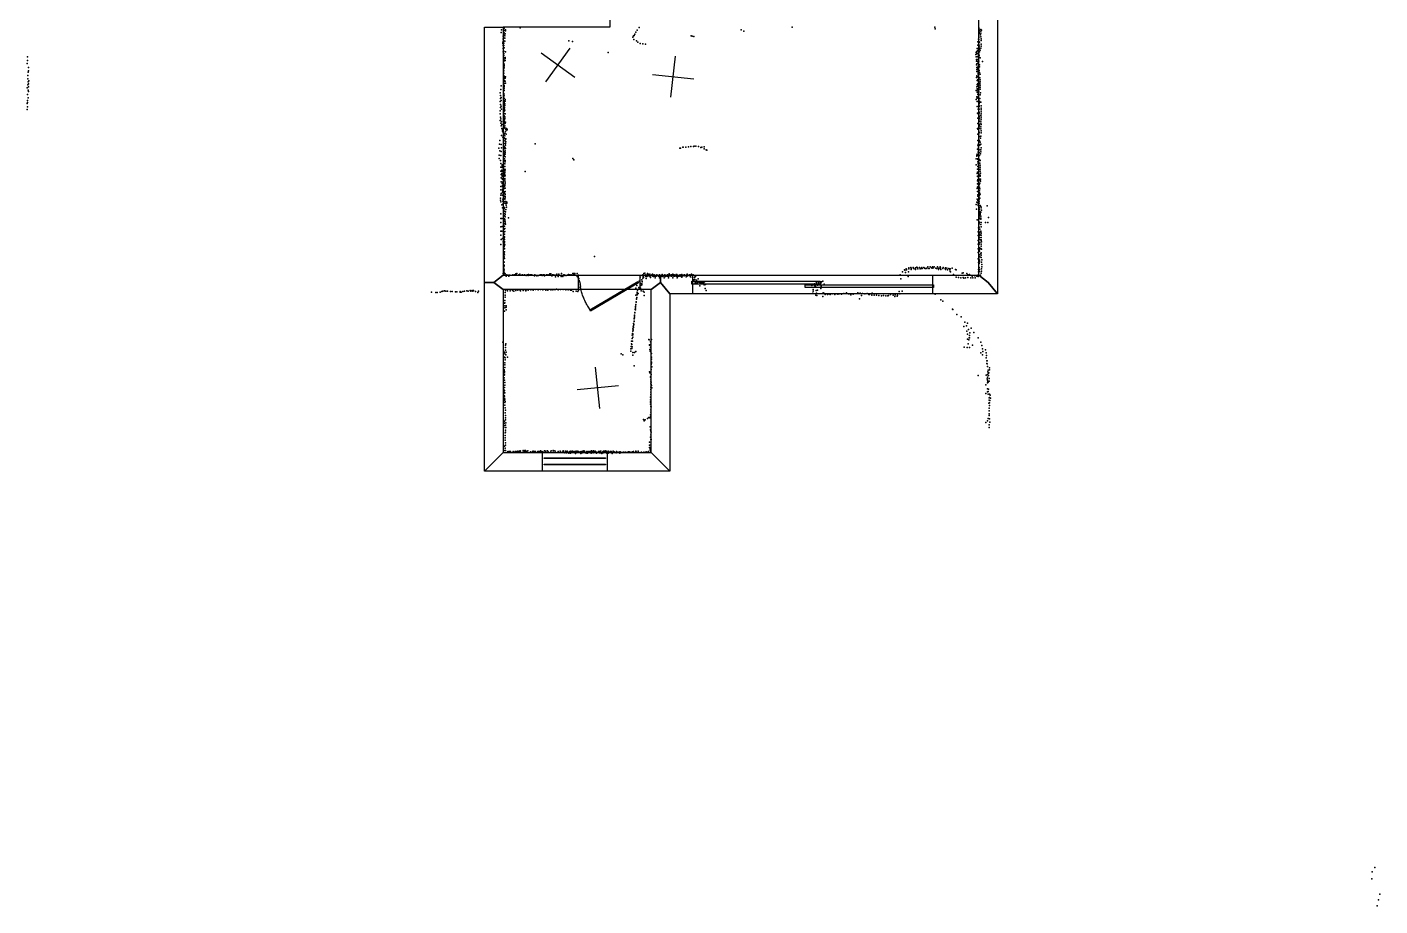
# Model space of a CAD drawing. Header units: millimetres. Extents: x 2474 to 15491, y -22850 to -4865.
# Drawn here: x 2474 to 15491, y -22850 to -14388 of the extents above; entities that cross this region are included whole.
import ezdxf

# ---------------------------------------------------------------- set-up
doc = ezdxf.new("R2010")
doc.units = ezdxf.units.MM
for name, color, linetype in [('DOORS', 7, 'Continuous'), ('P', 9, 'Continuous'), ('PANOS', 10, 'Continuous'), ('ROOMS', 1, 'Continuous'), ('WALLS', 3, 'Continuous'), ('WINDOWS', 6, 'Continuous')]:
    doc.layers.add(name, color=color, linetype=linetype)

# ---------------------------------------------------------------- blocks, each defined once
blk = doc.blocks.new('1-Standard_3C')
for points in [[(-403.982, 5.64828), (253.382, 394.931), (263.573, 377.722), (-393.791, -11.5606), (-403.982, 5.64828)], [(263.573, 377.722), (275.367, 357.142), (283.15, 343.495), (290.844, 329.879), (298.429, 316.269), (305.882, 302.642), (313.184, 288.973), (320.313, 275.239), (327.249, 261.416), (333.971, 247.479), (340.456, 233.405), (346.686, 219.17), (352.638, 204.75), (358.291, 190.121), (363.626, 175.258), (368.62, 160.139), (373.253, 144.738), (377.503, 129.032), (381.351, 112.998), (384.774, 96.6102), (387.752, 79.8457), (390.265, 62.6802), (392.29, 45.0899), (393.807, 27.0508), (395.085, -0.90191)]]:
    blk.add_lwpolyline(points)
blk = doc.blocks.new('1-Standard_48')
for points in [[(-590, 42.9766), (589.999, 42.9766), (589.999, 32.9766), (-590, 32.9766), (-590, 42.9766)], [(-590.014, -44.0958), (589.985, -44.0958), (589.985, -54.0958), (-590.014, -54.0958), (-590.014, -44.0958)]]:
    blk.add_lwpolyline(points)
blk = doc.blocks.new('5-Sliding_42')
for points in [[(-894.902, 22.9697), (55.0191, 22.9697), (55.0191, 2.96966), (-894.902, 2.96966), (-894.902, 22.9697)], [(-55.0675, -2.95703), (894.987, -2.95703), (894.987, -22.957), (-55.0675, -22.957), (-55.0675, -2.95703)]]:
    blk.add_lwpolyline(points)

msp = doc.modelspace()

# ---------------------------------------------------------------- linework, layer by layer
at = {"layer": 'DOORS'}
for points in [[(8368.7, -16915.9), (7778.5, -16915.9), (7778.5, -16775.9), (8368.7, -16775.9), (8368.7, -16915.9)], [(11187.2, -16955.9), (8879.5, -16955.9), (8879.5, -16775.9), (11187.2, -16775.9), (11187.2, -16955.9)]]:
    msp.add_lwpolyline(points, dxfattribs=at)
at = {"layer": 'P'}
for p in [(7035, -14439), (7040, -14416), (7057, -14389), (7057, -14447), (7058, -14418), (7059, -14415), (7063, -14398), (7065, -14422), (7065, -14445), (7076, -14415), (7077, -14423), (7217, -14397), (8332, -14436), (8343, -14417), (8362, -14393), (9346, -14415), (9371, -14426), (9836, -14388), (11207, -14389), (11212, -14404), (11633, -14394), (11634, -14422), (11634, -14435), (11635, -14409), (11635, -14440), (11651, -14411), (11651, -14428), (11652, -14447), (11657, -14418), (7053, -14533), (7053, -14547), (7055, -14475), (7055, -14502), (7055, -14565), (7056, -14505), (7058, -14461), (7061, -14491), (7061, -14566), (7062, -14521), (7062, -14544), (7067, -14469), (7070, -14471), (7070, -14494), (7072, -14523), (7074, -14452), (7688, -14521), (7723, -14528), (8303, -14484), (8310, -14474), (8311, -14508), (8316, -14468), (8323, -14455), (8337, -14521), (8350, -14533), (8372, -14545), (8398, -14550), (8424, -14552), (8865, -14471), (8873, -14475), (8889, -14478), (11622, -14529), (11622, -14561), (11628, -14503), (11631, -14477), (11631, -14489), (11631, -14555), (11632, -14528), (11633, -14475), (11633, -14507), (11634, -14451), (11634, -14537), (11635, -14449), (11636, -14568), (11637, -14534), (11649, -14464), (11650, -14483), (11653, -14572), (11654, -14501), (11655, -14519), (11655, -14554), (2478, -14676), (2479, -14709), (7056, -14595), (7056, -14625), (7057, -14584), (7058, -14623), (7058, -14683), (7059, -14654), (7059, -14664), (7061, -14619), (7061, -14663), (7061, -14685), (7062, -14641), (7062, -14703), (7065, -14589), (7073, -14682), (7073, -14690), (7077, -14626), (8065, -14634), (11604, -14652), (11605, -14634), (11606, -14675), (11608, -14628), (11609, -14699), (11613, -14647), (11614, -14635), (11617, -14593), (11617, -14621), (11618, -14672), (11620, -14699), (11622, -14594), (11622, -14613), (11622, -14705), (11623, -14674), (11625, -14646), (11629, -14615), (11631, -14649), (11634, -14594), (11634, -14663), (11636, -14581), (11636, -14597), (11637, -14628), (11637, -14681), (11643, -14610), (11645, -14685), (11652, -14591), (2474, -14738), (2484, -14823), (2487, -14778), (2487, -14810), (7058, -14804), (7059, -14736), (7059, -14744), (7059, -14830), (7059, -14832), (7060, -14715), (7061, -14747), (7061, -14787), (7062, -14788), (7062, -14809), (7062, -14831), (7063, -14714), (7063, -14775), (7064, -14759), (7066, -14744), (7073, -14711), (11608, -14752), (11609, -14715), (11611, -14797), (11612, -14777), (11612, -14817), (11613, -14743), (11622, -14724), (11622, -14777), (11622, -14790), (11622, -14816), (11624, -14765), (11624, -14831), (11625, -14764), (11625, -14801), (11626, -14740), (11627, -14738), (11627, -14771), (11631, -14717), (11634, -14806), (11637, -14770), (11638, -14752), (11639, -14824), (11668, -14720), (2480, -14944), (2481, -14853), (2482, -14885), (2484, -14916), (2487, -14965), (2488, -14935), (2491, -14905), (7037, -14954), (7058, -14889), (7058, -14922), (7058, -14948), (7060, -14913), (7061, -14853), (7061, -14952), (7063, -14863), (7063, -14903), (7063, -14951), (7063, -14954), (7065, -14866), (7065, -14932), (7065, -14961), (7066, -14882), (7075, -14880), (7075, -14909), (7076, -14866), (7078, -14929), (11610, -14875), (11612, -14963), (11614, -14858), (11615, -14942), (11616, -14902), (11620, -14957), (11621, -14932), (11622, -14867), (11622, -14893), (11622, -14906), (11623, -14958), (11624, -14864), (11625, -14841), (11626, -14898), (11627, -14933), (11641, -14932), (11641, -14968), (11642, -14878), (11643, -14842), (11643, -14949), (11644, -14896), (11646, -14914), (11646, -14968), (2474, -14972), (2477, -15094), (2479, -15036), (2485, -15068), (2486, -14996), (2487, -15009), (7027, -15021), (7028, -15047), (7028, -15075), (7031, -14988), (7035, -15066), (7037, -15094), (7057, -14980), (7059, -15030), (7060, -14994), (7061, -15038), (7061, -15072), (7062, -15027), (7062, -15032), (7063, -15074), (7063, -15099), (7064, -14998), (7064, -15049), (7064, -15072), (7065, -14976), (7075, -15086), (11606, -15000), (11606, -15084), (11613, -15061), (11616, -14983), (11616, -15015), (11617, -15061), (11617, -15074), (11618, -15019), (11621, -14983), (11621, -14990), (11621, -14997), (11622, -15036), (11624, -15010), (11625, -15062), (11629, -14983), (11629, -15035), (11631, -15004), (11633, -14973), (11636, -15079), (11642, -15076), (11644, -15040), (11646, -14985), (11648, -15022), (2476, -15124), (2476, -15183), (2478, -15113), (2478, -15155), (7027, -15106), (7027, -15194), (7027, -15224), (7028, -15163), (7029, -15133), (7037, -15151), (7038, -15179), (7062, -15190), (7063, -15101), (7063, -15113), (7063, -15123), (7063, -15145), (7063, -15189), (7063, -15197), (7065, -15135), (7066, -15174), (7067, -15220), (7068, -15164), (7069, -15167), (7069, -15193), (7070, -15128), (7070, -15144), (7070, -15188), (7071, -15222), (7073, -15100), (7073, -15225), (11615, -15105), (11616, -15154), (11620, -15216), (11624, -15179), (11625, -15225), (11630, -15100), (11633, -15179), (11633, -15215), (11634, -15127), (11634, -15146), (11634, -15153), (11635, -15179), (11635, -15206), (11636, -15218), (11638, -15101), (11638, -15115), (11650, -15112), (11653, -15148), (11653, -15222), (11654, -15168), (11655, -15185), (11655, -15203), (7026, -15287), (7028, -15255), (7031, -15312), (7034, -15272), (7037, -15339), (7038, -15298), (7042, -15325), (7062, -15279), (7064, -15306), (7065, -15243), (7065, -15296), (7065, -15343), (7068, -15280), (7069, -15319), (7069, -15357), (7070, -15251), (7070, -15264), (7070, -15340), (7072, -15268), (7073, -15312), (7076, -15304), (11621, -15265), (11622, -15316), (11632, -15232), (11632, -15351), (11634, -15325), (11635, -15254), (11635, -15298), (11636, -15246), (11636, -15323), (11636, -15350), (11637, -15272), (11639, -15295), (11639, -15332), (11650, -15293), (11650, -15348), (11652, -15240), (11652, -15313), (11653, -15257), (11653, -15275), (11655, -15327), (7024, -15479), (7038, -15431), (7041, -15364), (7048, -15389), (7050, -15378), (7051, -15449), (7056, -15403), (7058, -15452), (7060, -15431), (7061, -15364), (7064, -15420), (7066, -15453), (7071, -15436), (7071, -15485), (7072, -15411), (7072, -15460), (7077, -15394), (7078, -15470), (7080, -15362), (7081, -15463), (7082, -15373), (7083, -15420), (7089, -15382), (7090, -15368), (7092, -15373), (11620, -15364), (11623, -15370), (11623, -15419), (11623, -15479), (11625, -15480), (11630, -15485), (11631, -15364), (11631, -15444), (11632, -15417), (11633, -15390), (11633, -15472), (11636, -15366), (11636, -15404), (11636, -15442), (11637, -15443), (11639, -15484), (11648, -15459), (11650, -15368), (11651, -15440), (11653, -15405), (11654, -15386), (7014, -15555), (7019, -15517), (7022, -15581), (7036, -15585), (7037, -15519), (7038, -15552), (7065, -15606), (7067, -15537), (7069, -15556), (7069, -15586), (7070, -15510), (7072, -15551), (7072, -15560), (7074, -15581), (7074, -15596), (7074, -15611), (7075, -15550), (7076, -15556), (7078, -15524), (7079, -15508), (7080, -15494), (7364, -15511), (8756, -15554), (8762, -15553), (8785, -15546), (8788, -15544), (8811, -15545), (8837, -15542), (8860, -15537), (8885, -15538), (8892, -15534), (8910, -15534), (8933, -15537), (8957, -15549), (8967, -15544), (8988, -15561), (8990, -15540), (9008, -15571), (9013, -15574), (11615, -15612), (11618, -15564), (11618, -15617), (11623, -15526), (11624, -15594), (11627, -15566), (11628, -15550), (11629, -15580), (11630, -15512), (11630, -15539), (11632, -15594), (11634, -15596), (11635, -15518), (11640, -15526), (11644, -15571), (11646, -15495), (11647, -15608), (11650, -15589), (11651, -15571), (11652, -15514), (11653, -15552), (7015, -15621), (7017, -15653), (7029, -15674), (7032, -15624), (7033, -15738), (7034, -15703), (7044, -15714), (7044, -15723), (7045, -15741), (7065, -15623), (7065, -15702), (7066, -15675), (7068, -15729), (7069, -15630), (7069, -15656), (7071, -15729), (7072, -15706), (7073, -15674), (7073, -15685), (7074, -15638), (7725, -15654), (7736, -15666), (11605, -15715), (11606, -15658), (11613, -15622), (11613, -15630), (11618, -15658), (11622, -15621), (11622, -15687), (11622, -15729), (11623, -15663), (11624, -15660), (11624, -15702), (11629, -15713), (11637, -15662), (11638, -15624), (11640, -15699), (11643, -15737), (11645, -15673), (11645, -15719), (7033, -15774), (7035, -15808), (7036, -15841), (7036, -15878), (7041, -15810), (7042, -15767), (7042, -15798), (7044, -15815), (7045, -15779), (7045, -15848), (7046, -15824), (7046, -15846), (7048, -15854), (7066, -15824), (7068, -15798), (7068, -15803), (7070, -15851), (7071, -15755), (7071, -15765), (7071, -15774), (7071, -15776), (7071, -15787), (7071, -15869), (7072, -15810), (7072, -15846), (7073, -15764), (7073, -15820), (7267, -15780), (11617, -15798), (11618, -15756), (11618, -15824), (11618, -15870), (11619, -15784), (11619, -15827), (11622, -15856), (11625, -15872), (11627, -15753), (11633, -15761), (11633, -15804), (11638, -15854), (11643, -15757), (11643, -15861), (11645, -15776), (11645, -15815), (11645, -15823), (11647, -15872), (11648, -15854), (11649, -15796), (7031, -15922), (7034, -15955), (7034, -16008), (7036, -15990), (7045, -15894), (7046, -15882), (7048, -15915), (7048, -15926), (7048, -15982), (7049, -15950), (7049, -15965), (7050, -16005), (7067, -15922), (7067, -15973), (7067, -15989), (7069, -15941), (7070, -15900), (7072, -15915), (7072, -15991), (7073, -15898), (7073, -15940), (7073, -15971), (7074, -15882), (7075, -15999), (11617, -15941), (11618, -15971), (11619, -15899), (11619, -15928), (11623, -16002), (11624, -15924), (11626, -15902), (11629, -15976), (11630, -15887), (11634, -15945), (11636, -15908), (11637, -15896), (11637, -15966), (11638, -15985), (11638, -16006), (11639, -15928), (11640, -15946), (11640, -15947), (11642, -15890), (11645, -15997), (7028, -16037), (7028, -16054), (7033, -16072), (7041, -16099), (7050, -16127), (7051, -16064), (7051, -16093), (7052, -16045), (7056, -16133), (7066, -16138), (7067, -16015), (7067, -16126), (7070, -16035), (7070, -16082), (7071, -16046), (7072, -16066), (7074, -16018), (7074, -16033), (7081, -16086), (7082, -16069), (7083, -16104), (7088, -16121), (7089, -16085), (7091, -16074), (11606, -16095), (11609, -16140), (11614, -16073), (11617, -16045), (11620, -16077), (11621, -16017), (11623, -16057), (11624, -16092), (11624, -16106), (11626, -16058), (11633, -16026), (11633, -16126), (11635, -16014), (11635, -16064), (11635, -16121), (11636, -16044), (11636, -16083), (11636, -16129), (11641, -16035), (11644, -16106), (11650, -16116), (11653, -16129), (11712, -16110), (7032, -16231), (7033, -16271), (7034, -16187), (7042, -16230), (7065, -16256), (7067, -16233), (7068, -16256), (7069, -16159), (7069, -16207), (7070, -16182), (7072, -16240), (7073, -16216), (7073, -16256), (7075, -16192), (7076, -16168), (7080, -16145), (7106, -16224), (11616, -16243), (11628, -16246), (11633, -16218), (11634, -16236), (11637, -16174), (11637, -16189), (11637, -16205), (11637, -16268), (11638, -16143), (11641, -16163), (11642, -16227), (11643, -16181), (11643, -16194), (11646, -16186), (11650, -16208), (11650, -16228), (11651, -16169), (11652, -16237), (11655, -16271), (11656, -16150), (11697, -16270), (11719, -16271), (11725, -16221), (7032, -16353), (7032, -16393), (7034, -16310), (7041, -16353), (7044, -16307), (7063, -16284), (7064, -16284), (7066, -16333), (7066, -16386), (7067, -16383), (7068, -16306), (7068, -16358), (7070, -16329), (7070, -16356), (7074, -16273), (7077, -16286), (11626, -16360), (11626, -16395), (11627, -16320), (11634, -16283), (11634, -16314), (11635, -16378), (11637, -16363), (11637, -16396), (11640, -16333), (11642, -16386), (11651, -16358), (11652, -16290), (11652, -16352), (11653, -16311), (11653, -16393), (11654, -16373), (7031, -16482), (7035, -16433), (7050, -16423), (7056, -16457), (7063, -16486), (7063, -16501), (7064, -16428), (7065, -16497), (7066, -16481), (7067, -16453), (7067, -16524), (7068, -16434), (7068, -16465), (7068, -16520), (7069, -16408), (7069, -16410), (7070, -16486), (11624, -16522), (11626, -16444), (11626, -16477), (11636, -16477), (11637, -16530), (11638, -16513), (11639, -16413), (11640, -16462), (11642, -16432), (11650, -16519), (11653, -16414), (11653, -16499), (11654, -16436), (11654, -16478), (11655, -16443), (11657, -16457), (11658, -16528), (7062, -16558), (7062, -16649), (7063, -16617), (7064, -16570), (7066, -16599), (7066, -16653), (7067, -16551), (7067, -16617), (7068, -16581), (7935, -16597), (11626, -16558), (11626, -16621), (11628, -16654), (11633, -16620), (11636, -16639), (11637, -16547), (11637, -16581), (11637, -16650), (11638, -16632), (11640, -16599), (11652, -16568), (11653, -16563), (11654, -16584), (11655, -16606), (11658, -16651), (11659, -16630), (7055, -16761), (7060, -16715), (7061, -16737), (7061, -16763), (7062, -16696), (7062, -16745), (7063, -16679), (7066, -16688), (7066, -16725), (7067, -16757), (7074, -16763), (7084, -16785), (7090, -16775), (7109, -16776), (7111, -16787), (7119, -16776), (7147, -16774), (7149, -16777), (7157, -16776), (7165, -16775), (7177, -16765), (7177, -16767), (7181, -16771), (7188, -16762), (7206, -16774), (7214, -16766), (7232, -16776), (7241, -16772), (7259, -16775), (7268, -16776), (7276, -16779), (7287, -16773), (7294, -16781), (7300, -16771), (7314, -16774), (7324, -16775), (7332, -16773), (7357, -16782), (7359, -16773), (7380, -16783), (7386, -16779), (7396, -16780), (7404, -16778), (7413, -16773), (7414, -16774), (7425, -16773), (7431, -16781), (7440, -16774), (7447, -16777), (7449, -16772), (7454, -16782), (7471, -16775), (7477, -16772), (7494, -16775), (7505, -16764), (7513, -16763), (7522, -16783), (7529, -16775), (7530, -16781), (7543, -16772), (7567, -16769), (7570, -16766), (7585, -16790), (7590, -16768), (7612, -16790), (7616, -16762), (7630, -16791), (7639, -16772), (7642, -16773), (7647, -16777), (7648, -16781), (7661, -16780), (7673, -16776), (7683, -16771), (7695, -16775), (7710, -16772), (7724, -16762), (7729, -16774), (7735, -16761), (7738, -16775), (7745, -16761), (7745, -16765), (7766, -16760), (7766, -16789), (7779, -16777), (8397, -16784), (8398, -16777), (8400, -16773), (8405, -16784), (8410, -16762), (8417, -16776), (8419, -16758), (8426, -16783), (8427, -16774), (8429, -16789), (8435, -16778), (8436, -16791), (8444, -16762), (8447, -16771), (8449, -16767), (8449, -16782), (8453, -16781), (8459, -16772), (8465, -16787), (8466, -16767), (8472, -16780), (8482, -16779), (8484, -16774), (8492, -16768), (8495, -16786), (8502, -16790), (8503, -16779), (8509, -16773), (8517, -16790), (8525, -16779), (8525, -16786), (8527, -16788), (8535, -16772), (8536, -16779), (8547, -16783), (8550, -16788), (8556, -16787), (8559, -16781), (8560, -16774), (8570, -16781), (8575, -16786), (8585, -16771), (8586, -16791), (8591, -16779), (8600, -16787), (8603, -16781), (8607, -16783), (8610, -16774), (8616, -16783), (8616, -16789), (8624, -16788), (8635, -16775), (8637, -16785), (8646, -16791), (8647, -16778), (8649, -16787), (8653, -16765), (8659, -16773), (8666, -16784), (8669, -16783), (8674, -16787), (8676, -16773), (8677, -16787), (8684, -16781), (8686, -16768), (8694, -16781), (8698, -16787), (8700, -16773), (8706, -16780), (8706, -16787), (8718, -16771), (8722, -16785), (8726, -16771), (8727, -16784), (8730, -16782), (8731, -16785), (8737, -16789), (8743, -16782), (8747, -16786), (8750, -16777), (8757, -16782), (8759, -16775), (8767, -16784), (8768, -16789), (8769, -16780), (8771, -16787), (8775, -16771), (8779, -16784), (8796, -16783), (8797, -16775), (8800, -16773), (8801, -16781), (8815, -16781), (8818, -16789), (8820, -16777), (8825, -16767), (8827, -16774), (8827, -16782), (8845, -16780), (8847, -16774), (8847, -16779), (8850, -16773), (8857, -16782), (8868, -16768), (8869, -16778), (8875, -16776), (8883, -16773), (8885, -16778), (8901, -16785), (8905, -16786), (8905, -16790), (10874, -16775), (10896, -16745), (10917, -16727), (10921, -16728), (10927, -16751), (10932, -16716), (10936, -16724), (10937, -16718), (10953, -16790), (10956, -16744), (10957, -16705), (10958, -16716), (10976, -16703), (10979, -16709), (10979, -16723), (10981, -16719), (11000, -16704), (11002, -16714), (11018, -16720), (11022, -16707), (11022, -16709), (11023, -16722), (11036, -16700), (11043, -16707), (11045, -16716), (11060, -16703), (11066, -16717), (11075, -16713), (11080, -16713), (11083, -16703), (11088, -16711), (11104, -16703), (11110, -16710), (11115, -16714), (11118, -16713), (11131, -16708), (11132, -16714), (11141, -16697), (11149, -16712), (11154, -16713), (11164, -16697), (11175, -16706), (11183, -16710), (11186, -16696), (11196, -16707), (11201, -16696), (11218, -16708), (11225, -16711), (11235, -16698), (11240, -16708), (11245, -16721), (11255, -16708), (11259, -16697), (11262, -16707), (11263, -16711), (11267, -16722), (11285, -16713), (11290, -16702), (11307, -16714), (11310, -16706), (11311, -16723), (11324, -16710), (11331, -16724), (11343, -16713), (11353, -16724), (11355, -16716), (11357, -16742), (11360, -16746), (11376, -16710), (11386, -16778), (11387, -16769), (11406, -16721), (11413, -16726), (11470, -16756), (11482, -16755), (11516, -16761), (11526, -16775), (11542, -16769), (11569, -16785), (11594, -16784), (11613, -16788), (11614, -16780), (11615, -16779), (11625, -16790), (11627, -16721), (11628, -16744), (11628, -16770), (11636, -16666), (11636, -16702), (11638, -16721), (11639, -16740), (11649, -16778), (11655, -16759), (11657, -16737), (11658, -16717), (11660, -16674), (11661, -16696), (7197, -16922), (7249, -16918), (7267, -16916), (7276, -16919), (7296, -16921), (7320, -16917), (7345, -16920), (7367, -16916), (7392, -16918), (7413, -16916), (7438, -16919), (7466, -16920), (7484, -16922), (7486, -16916), (7512, -16919), (7513, -16918), (7523, -16916), (7534, -16919), (7548, -16915), (7558, -16794), (7558, -16916), (7569, -16913), (7585, -16919), (7607, -16915), (7631, -16914), (7657, -16917), (7679, -16917), (7702, -16921), (7713, -16921), (7777, -16804), (7778, -16800), (7779, -16921), (7781, -16842), (7782, -16896), (7783, -16809), (7785, -16829), (7789, -16838), (7796, -16865), (7798, -16882), (8332, -16901), (8342, -16856), (8342, -16876), (8347, -16922), (8349, -16921), (8361, -16897), (8364, -16834), (8365, -16906), (8374, -16796), (8376, -16856), (8376, -16902), (8380, -16877), (8388, -16823), (8389, -16859), (8390, -16870), (8391, -16837), (8391, -16842), (8400, -16807), (8404, -16798), (8432, -16809), (8474, -16799), (8517, -16804), (8560, -16802), (8603, -16803), (8645, -16802), (8687, -16802), (8730, -16803), (8773, -16795), (8815, -16793), (8857, -16794), (8878, -16798), (8890, -16823), (8895, -16800), (8900, -16819), (8903, -16851), (8909, -16851), (8914, -16825), (8922, -16856), (8925, -16846), (8932, -16811), (8942, -16844), (8943, -16845), (8946, -16880), (8949, -16854), (8951, -16848), (8951, -16859), (8953, -16837), (8953, -16854), (8960, -16847), (8969, -16854), (8970, -16845), (8976, -16856), (8983, -16849), (8983, -16853), (8989, -16871), (8991, -16842), (8997, -16906), (9001, -16868), (10026, -16877), (10039, -16914), (10049, -16861), (10053, -16860), (10053, -16878), (10056, -16869), (10060, -16864), (10060, -16886), (10067, -16842), (10070, -16847), (10071, -16865), (10078, -16872), (10079, -16920), (10089, -16852), (10093, -16862), (10105, -16843), (10109, -16853), (10112, -16853), (10113, -16906), (10116, -16884), (10117, -16842), (10130, -16834), (10142, -16865), (10882, -16811), (11413, -16796), (11436, -16798), (11459, -16802), (11482, -16798), (11487, -16807), (11504, -16801), (11527, -16799), (11555, -16802), (11573, -16802), (11596, -16801), (6366, -16940), (6407, -16945), (6421, -16943), (6449, -16942), (6466, -16934), (6474, -16931), (6489, -16928), (6502, -16930), (6519, -16932), (6548, -16933), (6564, -16934), (6596, -16938), (6608, -16938), (6640, -16942), (6642, -16935), (6652, -16941), (6666, -16935), (6684, -16931), (6705, -16928), (6718, -16930), (6736, -16924), (6743, -16931), (6758, -16924), (6763, -16930), (6769, -16923), (6789, -16934), (6811, -16943), (6817, -16930), (7069, -17047), (7072, -17021), (7072, -17043), (7073, -16943), (7073, -16990), (7075, -16970), (7078, -16925), (7098, -16928), (7121, -16928), (7146, -16923), (7159, -16932), (7177, -16924), (7218, -16923), (7222, -16927), (7248, -16926), (7274, -16927), (7729, -16933), (7756, -16932), (7773, -16934), (8330, -16969), (8334, -17034), (8334, -17038), (8337, -17009), (8338, -17006), (8340, -16992), (8341, -16991), (8343, -16942), (8343, -16965), (8344, -16944), (8345, -16940), (8345, -16957), (8353, -16952), (8384, -16928), (8402, -16932), (8411, -16942), (8412, -16974), (9009, -16923), (10031, -16954), (10036, -16950), (10037, -16931), (10063, -16968), (10065, -16926), (10070, -16950), (10072, -16971), (10132, -16981), (10133, -16946), (10141, -16950), (10154, -16964), (10177, -16964), (10187, -16955), (10200, -16962), (10222, -16958), (10244, -16957), (10246, -16962), (10267, -16957), (10276, -16961), (10289, -16958), (10311, -16959), (10334, -16954), (10357, -16947), (10379, -16956), (10391, -16955), (10401, -16966), (10424, -16960), (10468, -16946), (10482, -17004), (10490, -16950), (10504, -16974), (10513, -16953), (10535, -16955), (10558, -16954), (10572, -16963), (10581, -16962), (10603, -16968), (10604, -16949), (10625, -16969), (10648, -16968), (10671, -16972), (10694, -16976), (10716, -16971), (10738, -16975), (10756, -16975), (10761, -16974), (10783, -16962), (10806, -16968), (10824, -16983), (10828, -16965), (10847, -16978), (10850, -16968), (10865, -16933), (10873, -16956), (10893, -16932), (11213, -16959), (11267, -17014), (11286, -17027), (7069, -17124), (7072, -17071), (7072, -17092), (7084, -17071), (7084, -17085), (7085, -17111), (8319, -17172), (8320, -17161), (8322, -17138), (8323, -17136), (8326, -17108), (8327, -17096), (8327, -17112), (8328, -17083), (8329, -17079), (8332, -17058), (8333, -17063), (11378, -17105), (11382, -17108), (11419, -17156), (11462, -17179), (8303, -17292), (8305, -17303), (8306, -17307), (8307, -17275), (8308, -17281), (8309, -17264), (8310, -17241), (8313, -17251), (8314, -17220), (8315, -17223), (8317, -17191), (8317, -17198), (8319, -17188), (11486, -17270), (11498, -17229), (11514, -17264), (11522, -17240), (11532, -17300), (11557, -17287), (7053, -17421), (7080, -17438), (8290, -17437), (8291, -17413), (8295, -17385), (8297, -17354), (8298, -17340), (8298, -17411), (8301, -17375), (8302, -17317), (8303, -17341), (8303, -17351), (8456, -17396), (8459, -17399), (8472, -17420), (8483, -17397), (11516, -17316), (11523, -17394), (11524, -17344), (11529, -17438), (11535, -17399), (11539, -17380), (11541, -17381), (11542, -17357), (11544, -17333), (11583, -17328), (11625, -17381), (11650, -17422), (7069, -17519), (7069, -17566), (7072, -17534), (7074, -17572), (7076, -17472), (7076, -17499), (7077, -17450), (7082, -17545), (7083, -17519), (7096, -17566), (8191, -17535), (8206, -17543), (8283, -17510), (8284, -17487), (8287, -17462), (8292, -17482), (8294, -17444), (8296, -17467), (8301, -17521), (8303, -17546), (8319, -17522), (8332, -17512), (8462, -17446), (8463, -17452), (8467, -17492), (8468, -17508), (8472, -17445), (8473, -17470), (8477, -17492), (8477, -17514), (8481, -17531), (8483, -17565), (11492, -17471), (11520, -17474), (11541, -17472), (11570, -17451), (11651, -17525), (11661, -17454), (11666, -17544), (11668, -17485), (11669, -17512), (11695, -17495), (11701, -17523), (11705, -17550), (7064, -17688), (7064, -17692), (7070, -17620), (7071, -17665), (7072, -17641), (7075, -17593), (8317, -17649), (8479, -17686), (8480, -17638), (8482, -17586), (8482, -17624), (8483, -17613), (8485, -17659), (11703, -17574), (11708, -17603), (11708, -17627), (11711, -17601), (11713, -17629), (11714, -17657), (11723, -17691), (11733, -17670), (11733, -17689), (7064, -17740), (7065, -17765), (7067, -17736), (7068, -17705), (7069, -17717), (7069, -17788), (7070, -17811), (8464, -17707), (8466, -17717), (8468, -17711), (8471, -17757), (8472, -17759), (8475, -17783), (8475, -17805), (8476, -17823), (8479, -17733), (8479, -17807), (8480, -17830), (11626, -17742), (11700, -17832), (11702, -17739), (11713, -17775), (11714, -17813), (11715, -17732), (11715, -17758), (11716, -17787), (11719, -17707), (11719, -17799), (11722, -17808), (11726, -17720), (11726, -17742), (11727, -17717), (11730, -17772), (11731, -17798), (7060, -17881), (7061, -17897), (7062, -17914), (7063, -17934), (7067, -17961), (7068, -17886), (7068, -17941), (7069, -17859), (7071, -17835), (7072, -17909), (8473, -17952), (8475, -17927), (8476, -17903), (8477, -17854), (8477, -17879), (8481, -17838), (8484, -17862), (11700, -17916), (11715, -17870), (11715, -17899), (11722, -17896), (11722, -17922), (11726, -17873), (11730, -17959), (11733, -17922), (11735, -17954), (11740, -17931), (11744, -17961), (7068, -17980), (7070, -17972), (7070, -18004), (7072, -18028), (7073, -17992), (7073, -18053), (7076, -18077), (8471, -18001), (8472, -17976), (8473, -17997), (8474, -18020), (8475, -18023), (8476, -18041), (8477, -18072), (8478, -18046), (11727, -18010), (11730, -18084), (11731, -18058), (11732, -17979), (11733, -18005), (11734, -18033), (11739, -17982), (7067, -18183), (7068, -18201), (7075, -18102), (7077, -18171), (7078, -18149), (7078, -18221), (7079, -18127), (7080, -18197), (8404, -18167), (8413, -18178), (8420, -18170), (8443, -18158), (8456, -18146), (8465, -18149), (8471, -18120), (8471, -18140), (8475, -18096), (11699, -18194), (11714, -18180), (11720, -18158), (11730, -18111), (11730, -18127), (11732, -18218), (11735, -18161), (11737, -18192), (7067, -18224), (7073, -18244), (7073, -18320), (7074, -18294), (7074, -18344), (7076, -18288), (7077, -18268), (7080, -18244), (8468, -18237), (8474, -18265), (8474, -18338), (8476, -18314), (8477, -18262), (8477, -18278), (8480, -18288), (11730, -18245), (7068, -18422), (7071, -18465), (7073, -18366), (7075, -18441), (7076, -18413), (7076, -18464), (7077, -18390), (7098, -18478), (7103, -18473), (7117, -18476), (7125, -18474), (7150, -18473), (7153, -18480), (7169, -18476), (7171, -18480), (7177, -18475), (7179, -18473), (7193, -18474), (7196, -18470), (7198, -18477), (7212, -18472), (7220, -18467), (7223, -18472), (7247, -18465), (7247, -18477), (7265, -18466), (7265, -18475), (7271, -18466), (7274, -18473), (7284, -18474), (7292, -18469), (7318, -18477), (7318, -18478), (7338, -18476), (7345, -18472), (7356, -18476), (7366, -18473), (7390, -18475), (7392, -18474), (7394, -18476), (7409, -18474), (7413, -18482), (7414, -18469), (7427, -18475), (7437, -18477), (7454, -18468), (7461, -18475), (7464, -18470), (7483, -18467), (7487, -18477), (7510, -18480), (7518, -18467), (7535, -18481), (7536, -18464), (7552, -18469), (7558, -18481), (7584, -18474), (7584, -18477), (7584, -18483), (7603, -18470), (7607, -18476), (7628, -18477), (7631, -18479), (7633, -18469), (7637, -18471), (7654, -18472), (7655, -18480), (7665, -18479), (7670, -18474), (7671, -18472), (7680, -18480), (7698, -18474), (7706, -18470), (7706, -18479), (7708, -18473), (7721, -18471), (7727, -18483), (7730, -18474), (7746, -18475), (7752, -18477), (7756, -18472), (7763, -18479), (7763, -18484), (7773, -18472), (7775, -18481), (7783, -18477), (7790, -18484), (7794, -18480), (7799, -18479), (7801, -18481), (7805, -18483), (7806, -18473), (7822, -18472), (7823, -18481), (7826, -18479), (7830, -18468), (7839, -18471), (7839, -18477), (7849, -18483), (7858, -18480), (7859, -18475), (7865, -18478), (7872, -18474), (7873, -18478), (7876, -18482), (7888, -18473), (7890, -18480), (7896, -18478), (7897, -18476), (7906, -18469), (7915, -18475), (7915, -18484), (7922, -18480), (7923, -18469), (7934, -18478), (7939, -18470), (7944, -18484), (7954, -18481), (7971, -18474), (7972, -18476), (7986, -18482), (7987, -18472), (7993, -18483), (7996, -18470), (8014, -18477), (8015, -18484), (8018, -18482), (8018, -18484), (8020, -18471), (8024, -18481), (8028, -18483), (8029, -18476), (8037, -18467), (8041, -18480), (8047, -18472), (8050, -18482), (8050, -18483), (8063, -18478), (8064, -18472), (8066, -18483), (8067, -18481), (8082, -18482), (8085, -18475), (8090, -18476), (8090, -18478), (8093, -18474), (8097, -18480), (8112, -18470), (8113, -18479), (8114, -18481), (8115, -18481), (8122, -18477), (8138, -18484), (8146, -18479), (8147, -18476), (8160, -18481), (8162, -18481), (8178, -18478), (8181, -18477), (8187, -18482), (8210, -18480), (8211, -18482), (8215, -18481), (8232, -18481), (8234, -18483), (8242, -18484), (8259, -18478), (8266, -18479), (8270, -18481), (8284, -18480), (8299, -18478), (8300, -18477), (8308, -18474), (8308, -18479), (8332, -18471), (8332, -18482), (8334, -18479), (8351, -18483), (8354, -18471), (8360, -18483), (8379, -18483), (8386, -18482), (8407, -18481), (8421, -18483), (8431, -18479), (8437, -18480), (8453, -18476), (8453, -18480), (8463, -18436), (8464, -18384), (8464, -18412), (8468, -18462), (8469, -18450), (8475, -18384), (8475, -18434), (8476, -18409), (8476, -18475), (8477, -18359), (8477, -18458), (8478, -18359), (7649, -18486), (7665, -18488), (7687, -18490), (7702, -18490), (7716, -18485), (7725, -18485), (7752, -18494), (7775, -18485), (7801, -18494), (7815, -18486), (7852, -18492), (7866, -18489), (7903, -18490), (7921, -18487), (7952, -18486), (7953, -18491), (7970, -18485), (7981, -18487), (7991, -18486), (8003, -18493), (8016, -18486), (8054, -18489), (8066, -18490), (8104, -18486), (8104, -18494), (8141, -18486), (8179, -18489), (15441, -22479), (15414, -22589), (15416, -22521), (15491, -22735), (15464, -22850), (15477, -22792)]:
    msp.add_point(p, dxfattribs=at)
at = {"layer": 'PANOS'}
for points in [[(7419.7, -14637.2), (7745.7, -14868.9)], [(7466.8, -14916.1), (7698.5, -14590)], [(8668.5, -15064.3), (8712, -14666.7)], [(8491.4, -14843.7), (8889.1, -14887.3)], [(7985.6, -18060.4), (7944, -17662.6)], [(8163.7, -17840.7), (7765.9, -17882.3)]]:
    msp.add_lwpolyline(points, dxfattribs=at)
at = {"layer": 'ROOMS'}
for points in [[(11632.3, -16775.9), (11632.3, -13928.8), (10043.2, -13928.8), (9143.1, -13928.8), (8081.8, -13928.8), (8081.8, -14387.7), (7961.8, -14387.7), (7054.1, -14387.7), (7054.1, -16775.9), (8567.4, -16775.9), (11632.3, -16775.9)], [(7054.1, -16915.9), (7054.1, -18483.9), (8477.7, -18483.9), (8477.4, -16915.9), (7054.1, -16915.9)]]:
    msp.add_lwpolyline(points, close=True, dxfattribs=at)
at = {"layer": 'WALLS'}
for points in [[(11812.3, -13868.8), (11812.3, -16955.9), (11722.3, -16845.9), (11632.3, -16775.9), (11632.3, -13928.8), (11722.3, -13868.8), (11812.3, -13868.8)], [(6874.1, -16845.9), (6874.1, -14387.7), (6964.1, -14387.7), (7054.1, -14387.7), (7054.1, -16775.9), (6964.1, -16845.9), (6874.1, -16845.9)], [(8477.4, -16915.9), (7054.1, -16915.9), (6964.1, -16845.9), (7054.1, -16775.9), (8567.4, -16775.9), (8567.4, -16845.9), (8477.4, -16915.9)], [(11812.3, -16955.9), (8657.4, -16955.9), (8567.4, -16845.9), (8567.4, -16775.9), (11632.3, -16775.9), (11722.3, -16845.9), (11812.3, -16955.9)], [(6874.1, -18663.9), (6874.1, -16845.9), (6964.1, -16845.9), (7054.1, -16915.9), (7054.1, -18483.9), (6964.1, -18573.9), (6874.1, -18663.9)], [(8657.4, -16955.9), (8657.7, -18663.9), (8567.7, -18573.9), (8477.7, -18483.9), (8477.4, -16915.9), (8567.4, -16845.9), (8657.4, -16955.9)], [(8657.7, -18663.9), (6874.1, -18663.9), (6964.1, -18573.9), (7054.1, -18483.9), (8477.7, -18483.9), (8567.7, -18573.9), (8657.7, -18663.9)]]:
    msp.add_lwpolyline(points, dxfattribs=at)
at = {"layer": 'WINDOWS'}
msp.add_lwpolyline([(8054.3, -18663.9), (7434.3, -18663.9), (7434.3, -18483.9), (8054.3, -18483.9), (8054.3, -18663.9)], dxfattribs=at)

# ---------------------------------------------------------------- block references
at = {"layer": 'DOORS', "rotation": 180}
for name, p, xscale, yscale in [('1-Standard_3C', (8073.6, -16845.9), 0.7, 0.7), ('5-Sliding_42', (10033.3, -16865.9), -1.3, -1.3)]:
    msp.add_blockref(name, p, dxfattribs=dict(at, xscale=xscale, yscale=yscale))
at = {"layer": 'WINDOWS', "xscale": 0.5, "yscale": 0.7, "rotation": 180}
msp.add_blockref('1-Standard_48', (7744.3, -18573.9), dxfattribs=at)

doc.saveas('drawing.dxf')
